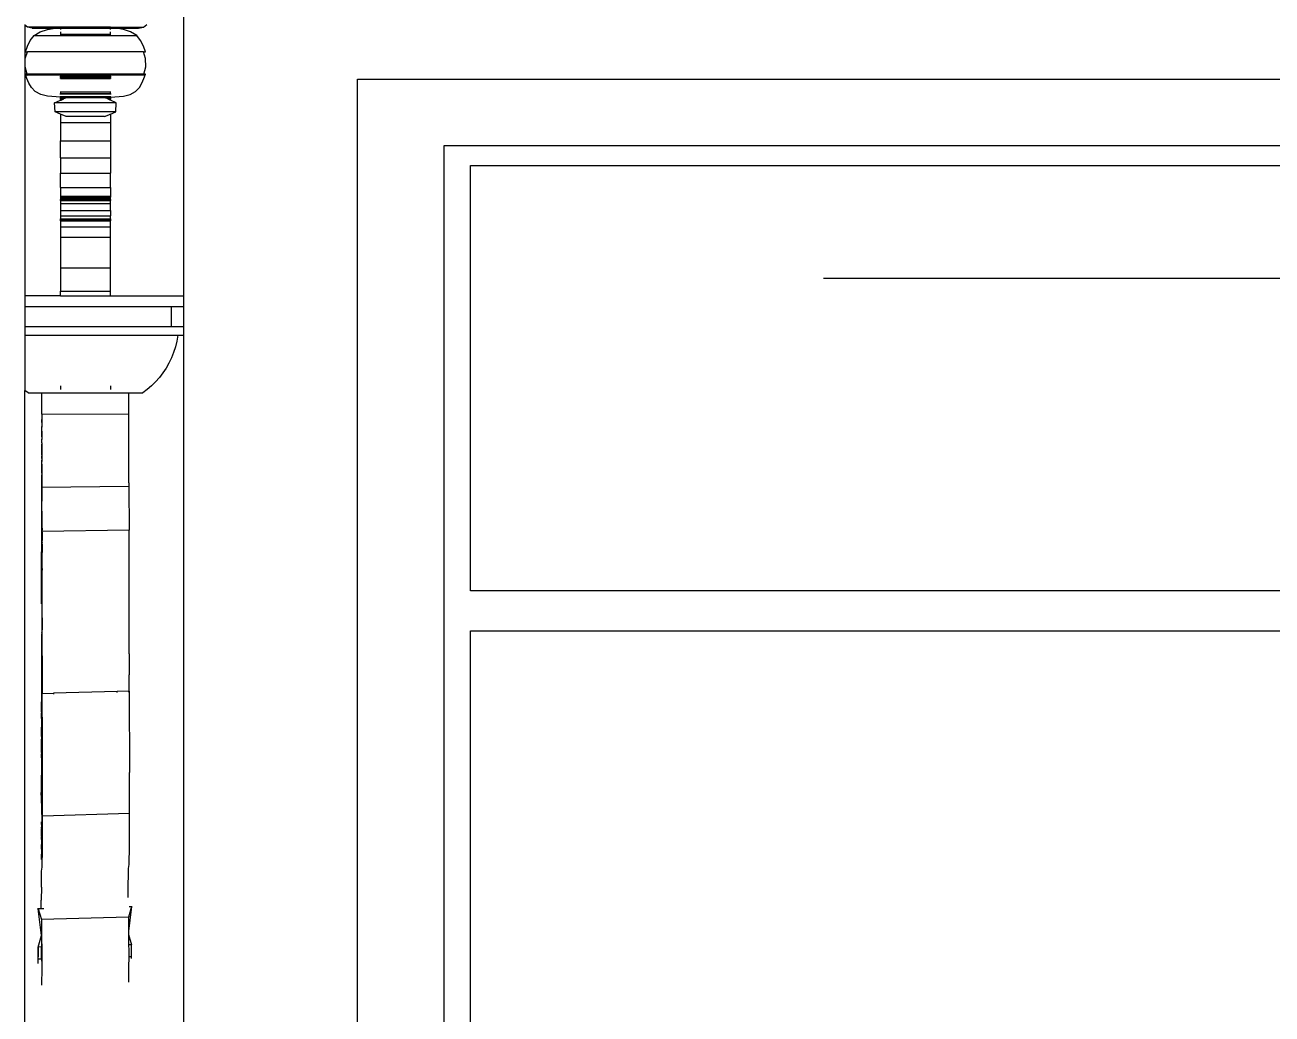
# Model space of a CAD drawing. Extents: x -24961 to 905641, y -154323 to 635957.
# Drawn here: x 402954 to 404829, y -142015 to -140526 of the extents above; entities that cross this region are included whole.
import ezdxf

# ---------------------------------------------------------------- set-up
doc = ezdxf.new("R2010")
doc.units = 0
doc.header["$LTSCALE"] = 1000
doc.header["$MEASUREMENT"] = 0
doc.layers.add('DIM_ELEV', color=3, linetype='Continuous')
doc.layers.add('窗', color=154, linetype='Continuous')

msp = doc.modelspace()

# ---------------------------------------------------------------- linework, layer by layer
for p, q in [((403192.6, -140934.1), (403192.6, -140392.3)), ((402953.6, -140525.9), (402953.6, -140526.8)), ((402957.5, -140529.7), (402953.6, -140526.8)), ((402953.6, -140526.8), (402953.6, -140934.1)), ((402964.7, -140531.2), (402957.5, -140529.7)), ((403007.1, -140529.7), (402957.5, -140529.7)), ((403007.1, -140529.7), (403007.1, -140530.8)), ((403082.1, -140529.7), (403007.1, -140529.7)), ((403082.1, -140530.8), (403082.1, -140529.7)), ((403082.1, -140529.7), (403131.7, -140529.7)), ((403124.5, -140531.2), (403131.7, -140529.7)), ((403131.7, -140529.7), (403136.8, -140525.9)), ((402961.6, -140549.9), (402967.3, -140542.2)), ((402964.7, -140531.2), (402999, -140531.2)), ((402967.3, -140542.2), (402976.7, -140536.9)), ((402967.3, -140542.2), (403007.1, -140542.2)), ((402976.7, -140536.9), (402987.4, -140533.2)), ((402987.4, -140533.2), (402999, -140531.2)), ((402999, -140531.2), (403007.1, -140531.2)), ((403007.1, -140530.8), (403082.1, -140530.8)), ((403007.1, -140530.8), (403007.1, -140531.2)), ((403007.1, -140531.2), (403007.1, -140533.2)), ((403007.1, -140531.2), (403082.1, -140531.2)), ((403007.1, -140536.9), (403007.1, -140540.1)), ((403007.1, -140540.1), (403082.1, -140540.1)), ((403007.1, -140540.1), (403007.1, -140542.2)), ((403007.1, -140542.2), (403082.1, -140542.2)), ((403082.1, -140531.2), (403082.1, -140530.8)), ((403082.1, -140533.2), (403082.1, -140531.2)), ((403082.1, -140531.2), (403090.2, -140531.2)), ((403082.1, -140540.1), (403082.1, -140536.9)), ((403082.1, -140542.2), (403082.1, -140540.1)), ((403082.1, -140542.2), (403121.9, -140542.2)), ((403101.8, -140533.2), (403090.2, -140531.2)), ((403090.2, -140531.2), (403124.5, -140531.2)), ((403112.5, -140536.9), (403101.8, -140533.2)), ((403121.9, -140542.2), (403112.5, -140536.9)), ((403127.6, -140549.9), (403121.9, -140542.2)), ((402954.1, -140577), (402957.3, -140566.7)), ((402954.4, -140566.7), (402957.3, -140558.1)), ((402954.4, -140566.7), (402957.3, -140566.7)), ((402957.3, -140558.1), (402961.6, -140549.9)), ((403131.9, -140566.7), (402957.3, -140566.7)), ((403131.9, -140558.1), (403127.6, -140549.9)), ((403134.8, -140566.7), (403131.9, -140558.1)), ((403135.1, -140577), (403131.9, -140566.7)), ((403131.9, -140566.7), (403134.8, -140566.7)), ((402953.9, -140589.5), (402954.1, -140577)), ((403135.3, -140589.5), (403135.1, -140577)), ((402957, -140600.3), (402953.9, -140589.5)), ((402957, -140600.3), (402954.4, -140600.3)), ((402954.4, -140600.3), (402957.4, -140601.8)), ((402956.7, -140607.2), (402954.4, -140600.3)), ((402957.4, -140601.8), (402957, -140600.3)), ((403132.3, -140600.3), (402957, -140600.3)), ((403007.1, -140601.8), (402957.4, -140601.8)), ((403007.1, -140601.8), (403007.1, -140602.6)), ((403082.1, -140601.8), (403007.1, -140601.8)), ((403007.1, -140602.6), (403082.1, -140602.6)), ((403007.1, -140602.6), (403082.1, -140602.6)), ((403007.1, -140602.6), (403007.1, -140603.3)), ((403007.1, -140602.6), (403007.1, -140602.6)), ((403007.1, -140603.3), (403082.1, -140603.3)), ((403007.1, -140603.3), (403007.1, -140603.4)), ((403007.1, -140603.4), (403082.1, -140603.4)), ((403007.1, -140604.2), (403007.1, -140603.4)), ((403007.1, -140604.2), (403082.1, -140604.2)), ((403007.1, -140604.2), (403007.1, -140605.1)), ((403082.1, -140602.6), (403082.1, -140601.8)), ((403131.8, -140601.8), (403082.1, -140601.8)), ((403082.1, -140603.3), (403082.1, -140602.6)), ((403082.1, -140602.6), (403082.1, -140602.6)), ((403082.1, -140603.4), (403082.1, -140603.3)), ((403082.1, -140603.4), (403082.1, -140604.2)), ((403082.1, -140605.1), (403082.1, -140604.2)), ((403134.8, -140600.3), (403131.8, -140601.8)), ((403131.8, -140601.8), (403132.3, -140600.3)), ((403132.3, -140600.3), (403135.3, -140589.5)), ((403134.8, -140600.3), (403132.3, -140600.3)), ((403132.5, -140607.2), (403134.8, -140600.3)), ((402959.6, -140613.9), (402956.7, -140607.2)), ((402963.3, -140620.5), (402959.6, -140613.9)), ((402969.2, -140626.7), (402963.3, -140620.5)), ((403007.1, -140605.1), (403082.1, -140605.1)), ((403007.1, -140605.1), (403007.1, -140605.4)), ((403007.1, -140605.4), (403082.1, -140605.4)), ((403007.1, -140606), (403007.1, -140605.4)), ((403007.1, -140606), (403082.1, -140606)), ((403007.1, -140606.3), (403007.1, -140606)), ((403007.1, -140606.3), (403082.1, -140606.3)), ((403007.1, -140607), (403007.1, -140606.3)), ((403007.1, -140607), (403082.1, -140607)), ((403007.1, -140607.1), (403007.1, -140607)), ((403007.1, -140607.1), (403082.1, -140607.1)), ((403007.1, -140607.1), (403007.1, -140607.2)), ((403082.1, -140605.4), (403082.1, -140605.1)), ((403082.1, -140605.4), (403082.1, -140606)), ((403082.1, -140606), (403082.1, -140606.3)), ((403082.1, -140606.3), (403082.1, -140607)), ((403082.1, -140607), (403082.1, -140607.1)), ((403082.1, -140607.2), (403082.1, -140607.1)), ((403120, -140626.7), (403125.9, -140620.5)), ((403125.9, -140620.5), (403129.6, -140613.9)), ((403129.6, -140613.9), (403132.5, -140607.2)), ((402977.4, -140631.1), (402969.2, -140626.7)), ((402987.3, -140633.3), (402977.4, -140631.1)), ((403007.1, -140635.1), (402987.3, -140633.3)), ((402998.3, -140643.8), (403007.1, -140639.4)), ((403007.1, -140626.7), (403007.1, -140626.9)), ((403007.1, -140626.9), (403082.1, -140626.9)), ((403007.1, -140626.9), (403007.1, -140629.3)), ((403007.1, -140629.3), (403082.1, -140629.3)), ((403007.1, -140629.3), (403007.1, -140629.7)), ((403007.1, -140629.7), (403082.1, -140629.7)), ((403007.1, -140629.9), (403007.1, -140629.7)), ((403007.1, -140629.9), (403082.1, -140629.9)), ((403007.1, -140631.1), (403007.1, -140629.9)), ((403007.1, -140633.3), (403007.1, -140634)), ((403007.1, -140634), (403082.1, -140634)), ((403007.1, -140634), (403007.1, -140634.5)), ((403007.1, -140634.5), (403082.1, -140634.5)), ((403007.1, -140634.5), (403007.1, -140634.6)), ((403007.1, -140634.6), (403082.1, -140634.6)), ((403007.1, -140634.8), (403007.1, -140634.6)), ((403007.1, -140634.8), (403082.1, -140634.8)), ((403007.1, -140635.1), (403007.1, -140634.8)), ((403007.1, -140635.5), (403007.1, -140635.1)), ((403010.9, -140635.5), (403007.1, -140635.1)), ((403007.1, -140635.5), (403010.9, -140635.5)), ((403007.1, -140635.5), (403007.1, -140635.6)), ((403007.1, -140635.6), (403011.7, -140635.6)), ((403007.1, -140635.7), (403007.1, -140635.6)), ((403007.1, -140635.9), (403007.1, -140635.7)), ((403007.1, -140635.7), (403013.2, -140635.7)), ((403007.1, -140635.9), (403014, -140635.9)), ((403007.1, -140636.1), (403007.1, -140635.9)), ((403007.1, -140636.1), (403013.7, -140636.1)), ((403007.1, -140636.7), (403007.1, -140636.1)), ((403007.1, -140636.7), (403012.4, -140636.7)), ((403007.1, -140637.4), (403007.1, -140636.7)), ((403007.1, -140637.4), (403011, -140637.4)), ((403007.1, -140637.4), (403007.1, -140637.9)), ((403007.1, -140637.9), (403010, -140637.9)), ((403007.1, -140637.9), (403007.1, -140638.1)), ((403007.1, -140638.1), (403007.1, -140638.4)), ((403007.1, -140638.1), (403009.6, -140638.1)), ((403007.1, -140638.4), (403009, -140638.4)), ((403007.1, -140639), (403007.1, -140638.4)), ((403007.1, -140639.1), (403007.1, -140639)), ((403007.1, -140639), (403007.8, -140639)), ((403007.1, -140639), (403007.1, -140639)), ((403007.1, -140639), (403007.9, -140639)), ((403007.1, -140639.1), (403007.6, -140639.1)), ((403007.1, -140639.1), (403007.1, -140639.4)), ((403007.1, -140639.4), (403007.6, -140639.1)), ((403007.1, -140639.4), (403007.1, -140639.5)), ((403007.1, -140640.1), (403007.1, -140639.5)), ((403007.1, -140639.5), (403008.2, -140639.5)), ((403007.6, -140639.1), (403007.8, -140639)), ((403007.6, -140639.1), (403008.9, -140639.1)), ((403007.8, -140639), (403009.1, -140639)), ((403007.8, -140639), (403007.9, -140639)), ((403007.9, -140639), (403009, -140638.4)), ((403007.9, -140639), (403009.1, -140639)), ((403009, -140638.4), (403009.6, -140638.1)), ((403009, -140638.4), (403010.2, -140638.4)), ((403009.6, -140638.1), (403010, -140637.9)), ((403009.6, -140638.1), (403010.8, -140638.1)), ((403010, -140637.9), (403011, -140637.4)), ((403010, -140637.9), (403011.2, -140637.9)), ((403010.9, -140635.5), (403078.3, -140635.5)), ((403011.7, -140635.6), (403010.9, -140635.5)), ((403011, -140637.4), (403012.4, -140636.7)), ((403011, -140637.4), (403012.2, -140637.4)), ((403011.7, -140635.6), (403077.6, -140635.6)), ((403013.2, -140635.7), (403011.7, -140635.6)), ((403012.4, -140636.7), (403013.7, -140636.1)), ((403012.4, -140636.7), (403013.5, -140636.7)), ((403013.2, -140635.7), (403076.1, -140635.7)), ((403014.2, -140635.8), (403013.2, -140635.7)), ((403013.7, -140636.1), (403014, -140635.9)), ((403013.7, -140636.1), (403014.7, -140636.1)), ((403014, -140635.9), (403014.2, -140635.8)), ((403014, -140635.9), (403015.1, -140635.9)), ((403075, -140635.8), (403014.2, -140635.8)), ((403075, -140635.8), (403076.1, -140635.7)), ((403075.2, -140635.9), (403075, -140635.8)), ((403075.2, -140635.9), (403082.1, -140635.9)), ((403075.6, -140636.1), (403075.2, -140635.9)), ((403075.6, -140636.1), (403082.1, -140636.1)), ((403076.8, -140636.7), (403075.6, -140636.1)), ((403076.1, -140635.7), (403077.6, -140635.6)), ((403076.1, -140635.7), (403082.1, -140635.7)), ((403076.8, -140636.7), (403082.1, -140636.7)), ((403078.2, -140637.4), (403076.8, -140636.7)), ((403077.6, -140635.6), (403078.3, -140635.5)), ((403077.6, -140635.6), (403082.1, -140635.6)), ((403078.2, -140637.4), (403082.1, -140637.4)), ((403079.2, -140637.9), (403078.2, -140637.4)), ((403078.3, -140635.5), (403082.1, -140635.1)), ((403078.3, -140635.5), (403082.1, -140635.5)), ((403079.2, -140637.9), (403082.1, -140637.9)), ((403079.6, -140638.1), (403079.2, -140637.9)), ((403079.6, -140638.1), (403082.1, -140638.1)), ((403080.3, -140638.4), (403079.6, -140638.1)), ((403080.3, -140638.4), (403082.1, -140638.4)), ((403081.3, -140639), (403080.3, -140638.4)), ((403081.3, -140639), (403082.1, -140639)), ((403081.4, -140639), (403081.3, -140639)), ((403081.4, -140639), (403082.1, -140639)), ((403081.6, -140639.1), (403081.4, -140639)), ((403081.6, -140639.1), (403082.1, -140639.1)), ((403082.1, -140639.4), (403081.6, -140639.1)), ((403082.1, -140626.9), (403082.1, -140626.7)), ((403082.1, -140629.3), (403082.1, -140626.9)), ((403082.1, -140629.7), (403082.1, -140629.3)), ((403082.1, -140629.7), (403082.1, -140629.9)), ((403082.1, -140629.9), (403082.1, -140631.1)), ((403082.1, -140634), (403082.1, -140633.3)), ((403082.1, -140635.1), (403101.9, -140633.3)), ((403082.1, -140634.5), (403082.1, -140634)), ((403082.1, -140634.6), (403082.1, -140634.5)), ((403082.1, -140634.6), (403082.1, -140634.8)), ((403082.1, -140634.8), (403082.1, -140635.1)), ((403082.1, -140635.1), (403082.1, -140635.5)), ((403082.1, -140635.6), (403082.1, -140635.5)), ((403082.1, -140635.6), (403082.1, -140635.7)), ((403082.1, -140635.7), (403082.1, -140635.9)), ((403082.1, -140635.9), (403082.1, -140636.1)), ((403082.1, -140636.1), (403082.1, -140636.7)), ((403082.1, -140636.7), (403082.1, -140637.4)), ((403082.1, -140637.9), (403082.1, -140637.4)), ((403082.1, -140638.1), (403082.1, -140637.9)), ((403082.1, -140638.4), (403082.1, -140638.1)), ((403082.1, -140638.4), (403082.1, -140639)), ((403082.1, -140639), (403082.1, -140639.1)), ((403082.1, -140639), (403082.1, -140639)), ((403082.1, -140639.4), (403082.1, -140639.1)), ((403090.9, -140643.8), (403082.1, -140639.4)), ((403101.9, -140633.3), (403111.8, -140631.1)), ((403111.8, -140631.1), (403120, -140626.7)), ((402999.1, -140657.2), (402998.3, -140643.8)), ((403090.9, -140643.8), (402998.3, -140643.8)), ((403007.1, -140660.6), (402999.1, -140657.2)), ((403090.2, -140657.2), (402999.1, -140657.2)), ((403007.1, -140660), (403007.1, -140660.6)), ((403015.8, -140664.2), (403007.1, -140660.6)), ((403007.1, -140660.6), (403007.1, -140673.1)), ((403073.4, -140664.2), (403082.1, -140660.6)), ((403082.1, -140660.6), (403090.2, -140657.2)), ((403082.1, -140660.6), (403082.1, -140660)), ((403082.1, -140660.6), (403082.1, -140673.1)), ((403090.2, -140657.2), (403090.9, -140643.8)), ((403007.1, -140673.1), (403082.1, -140673.1)), ((403007.1, -140673.1), (403007.1, -140700.5)), ((403073.4, -140664.2), (403015.8, -140664.2)), ((403082.1, -140673.1), (403082.1, -140700.5)), ((403007.1, -140700.5), (403082.1, -140700.5)), ((403007.1, -140726.2), (403007.1, -140700.5)), ((403082.1, -140700.5), (403082.1, -140726.2)), ((403007.1, -140726.2), (403082.1, -140726.2)), ((403007.1, -140726.2), (403007.1, -140749.5)), ((403082.1, -140726.2), (403082.1, -140749.5)), ((403007.1, -140749.5), (403082.1, -140749.5)), ((403007.1, -140770.8), (403007.1, -140749.5)), ((403082.1, -140770.8), (403082.1, -140749.5)), ((403007.1, -140770.8), (403082.1, -140770.8)), ((403007.1, -140770.8), (403007.1, -140784.2)), ((403082.1, -140770.8), (403082.1, -140784.2)), ((403007.1, -140784.2), (403082.1, -140784.2)), ((403007.1, -140784.2), (403007.1, -140785.3)), ((403007.1, -140785.3), (403007.1, -140785.7)), ((403007.1, -140785.3), (403082.1, -140785.3)), ((403007.1, -140785.7), (403007.1, -140787.7)), ((403082.1, -140785.7), (403007.1, -140785.7)), ((403007.1, -140787.7), (403082.1, -140787.7)), ((403007.1, -140787.7), (403007.1, -140789.1)), ((403007.1, -140789.1), (403082.1, -140789.1)), ((403007.1, -140790.1), (403007.1, -140789.1)), ((403007.1, -140790.5), (403007.1, -140790.1)), ((403007.1, -140790.1), (403082.1, -140790.1)), ((403007.1, -140790.5), (403082.1, -140790.5)), ((403007.1, -140790.5), (403007.1, -140795.2)), ((403082.1, -140784.2), (403082.1, -140785.3)), ((403082.1, -140785.7), (403082.1, -140785.3)), ((403082.1, -140787.7), (403082.1, -140785.7)), ((403082.1, -140789.1), (403082.1, -140787.7)), ((403082.1, -140789.1), (403082.1, -140790.1)), ((403082.1, -140790.1), (403082.1, -140790.5)), ((403082.1, -140795.2), (403082.1, -140790.5)), ((403007.1, -140795.2), (403082.1, -140795.2)), ((403007.1, -140795.2), (403007.1, -140805.8)), ((403007.1, -140805.8), (403082.1, -140805.8)), ((403007.1, -140805.8), (403007.1, -140813.7)), ((403082.1, -140805.8), (403082.1, -140795.2)), ((403082.1, -140805.8), (403082.1, -140813.7)), ((403007.1, -140813.7), (403082.1, -140813.7)), ((403007.1, -140813.7), (403007.1, -140818.3)), ((403007.1, -140819.4), (403007.1, -140818.3)), ((403007.1, -140818.3), (403082.1, -140818.3)), ((403007.1, -140819.4), (403082.1, -140819.4)), ((403007.1, -140820.6), (403007.1, -140819.4)), ((403007.1, -140820.6), (403082.1, -140820.6)), ((403007.1, -140820.8), (403007.1, -140820.6)), ((403007.1, -140820.9), (403007.1, -140820.8)), ((403007.1, -140820.8), (403082.1, -140820.8)), ((403007.1, -140820.8), (403082.1, -140820.8)), ((403007.1, -140820.8), (403007.1, -140820.8)), ((403007.1, -140820.9), (403082.1, -140820.9)), ((403007.1, -140820.9), (403007.1, -140830.1)), ((403007.1, -140830.1), (403082.1, -140830.1)), ((403007.1, -140830.1), (403007.1, -140845.9)), ((403082.1, -140818.3), (403082.1, -140813.7)), ((403082.1, -140818.3), (403082.1, -140819.4)), ((403082.1, -140819.4), (403082.1, -140820.6)), ((403082.1, -140820.6), (403082.1, -140820.8)), ((403082.1, -140820.8), (403082.1, -140820.9)), ((403082.1, -140820.8), (403082.1, -140820.8)), ((403082.1, -140830.1), (403082.1, -140820.9)), ((403082.1, -140845.9), (403082.1, -140830.1)), ((403007.1, -140845.9), (403082.1, -140845.9)), ((403007.1, -140845.9), (403007.1, -140891.7)), ((403082.1, -140891.7), (403082.1, -140845.9)), ((403007.1, -140891.7), (403082.1, -140891.7)), ((403007.1, -140891.7), (403007.1, -140927)), ((403082.1, -140927), (403082.1, -140891.7)), ((403007.1, -140934.1), (402953.6, -140934.1)), ((402953.6, -140934.1), (402953.6, -140950.1)), ((403007.1, -140927), (403082.1, -140927)), ((403007.1, -140934.1), (403007.1, -140927)), ((403007.1, -140934.1), (403082.1, -140934.1)), ((403082.1, -140934.1), (403082.1, -140927)), ((403082.1, -140934.1), (403192.6, -140934.1)), ((403192.6, -140950.1), (403192.6, -140934.1)), ((402953.6, -140950.1), (403173.8, -140950.1)), ((402953.6, -140950.1), (402953.6, -140980.5)), ((403173.8, -140980.5), (403173.8, -140950.1)), ((403173.8, -140950.1), (403192.6, -140950.1)), ((403192.6, -140980.5), (403192.6, -140950.1)), ((403173.8, -140980.5), (402953.6, -140980.5)), ((402953.6, -140980.5), (402953.6, -140993.3)), ((402953.6, -140993.3), (403183.6, -140993.3)), ((402953.6, -140993.3), (402953.6, -141076.2)), ((403192.6, -140980.5), (403173.8, -140980.5)), ((403183.6, -140993.3), (403182, -141002)), ((403183.6, -140993.3), (403192.6, -140993.3)), ((403192.6, -140993.3), (403192.6, -140980.5)), ((403192.6, -148107.9), (403192.6, -140993.3)), ((403179.9, -141010.6), (403177.2, -141019)), ((403182, -141002), (403179.9, -141010.6)), ((403170.1, -141035.1), (403165.8, -141042.7)), ((403173.9, -141027.2), (403170.1, -141035.1)), ((403177.2, -141019), (403173.9, -141027.2)), ((403161.1, -141049.9), (403155.8, -141056.8)), ((403165.8, -141042.7), (403161.1, -141049.9)), ((403007.1, -141069.2), (403007.1, -141074.7)), ((403082.1, -141069.2), (403082.1, -141074.7)), ((403144.1, -141069.2), (403137.6, -141074.7)), ((403150.2, -141063.2), (403144.1, -141069.2)), ((403155.8, -141056.8), (403150.2, -141063.2)), ((402958.4, -141079.7), (402953.6, -141076.2)), ((402953.6, -148107.9), (402953.6, -141076.2)), ((402958.4, -141079.7), (402979.2, -141079.7)), ((402979.2, -141079.7), (403110.1, -141079.7)), ((402979.2, -141110.9), (402979.2, -141079.7)), ((403110.1, -141079.7), (403130.8, -141079.7)), ((403110.1, -141111.6), (403110.1, -141079.7)), ((403137.6, -141074.7), (403130.8, -141079.7)), ((402979.2, -141111.8), (402979.2, -141110.9)), ((402979.2, -141120.1), (402979.1, -141130.2)), ((402979.1, -141130.3), (402979.1, -141130.2)), ((402979.2, -141112), (403110.1, -141111.6)), ((402979.2, -141112), (402979.2, -141111.8)), ((402979.2, -141112), (402979.2, -141119.8)), ((402979.2, -141119.8), (402979.2, -141120.1)), ((402979.2, -141124.5), (402979.2, -141120.1)), ((402979.2, -141124.5), (402979.2, -141131.3)), ((403110.1, -141215.5), (403110.1, -141111.6)), ((402979.1, -141130.3), (402979.1, -141131.3)), ((402979.1, -141131.3), (402979.2, -141131.3)), ((402979.1, -141132.1), (402979.1, -141131.3)), ((402979.1, -141133.9), (402979.1, -141132.1)), ((402979.2, -141133.9), (402979.1, -141133.9)), ((402979.1, -141136.7), (402979.1, -141133.9)), ((402979.1, -141136.7), (402979.2, -141136.7)), ((402979.1, -141143.7), (402979.1, -141136.7)), ((402979.1, -141143.7), (402979.2, -141143.7)), ((402979.1, -141143.7), (402979.1, -141148.2)), ((402979.2, -141148.2), (402979.1, -141148.2)), ((402979.1, -141148.2), (402979.1, -141149.9)), ((402979.2, -141133.3), (402979.2, -141131.3)), ((402979.2, -141133.5), (402979.2, -141133.3)), ((402979.2, -141133.9), (402979.2, -141133.5)), ((402979.2, -141136.7), (402979.2, -141133.9)), ((402979.2, -141137.3), (402979.2, -141136.7)), ((402979.2, -141137.3), (402979.2, -141143.7)), ((402979.2, -141144.2), (402979.2, -141143.7)), ((402979.2, -141146.2), (402979.2, -141144.2)), ((402979.2, -141146.2), (402979.2, -141148.2)), ((402979.2, -141148.2), (402979.2, -141149.4)), ((402979.1, -141155.1), (402979.1, -141149.9)), ((402979.2, -141155.1), (402979.1, -141155.1)), ((402979.1, -141155.1), (402979.1, -141161.8)), ((402979.2, -141161.8), (402979.1, -141161.8)), ((402979.1, -141161.8), (402979.1, -141169.8)), ((402979.2, -141153.5), (402979.2, -141149.4)), ((402979.2, -141155.1), (402979.2, -141153.5)), ((402979.2, -141155.1), (402979.2, -141157.3)), ((402979.2, -141158.7), (402979.2, -141157.3)), ((402979.2, -141159.9), (402979.2, -141158.7)), ((402979.2, -141161.3), (402979.2, -141159.9)), ((402979.2, -141161.8), (402979.2, -141161.3)), ((402979.2, -141164.2), (402979.2, -141161.8)), ((402979.2, -141161.8), (402979.2, -141161.8)), ((402979.2, -141164.2), (402979.2, -141164.2)), ((402979.2, -141164.2), (402979.2, -141172.6)), ((402979.2, -141173.4), (402979.2, -141164.2)), ((402979.1, -141169.8), (402979.1, -141170)), ((402979.1, -141170), (402979.1, -141172.6)), ((402979.1, -141172.6), (402979.2, -141172.6)), ((402979.1, -141172.6), (402979.1, -141175)), ((402979.2, -141173.9), (402979.1, -141175)), ((402979.2, -141175), (402979.1, -141175)), ((402979.1, -141175.8), (402979.1, -141175)), ((402979.1, -141178.7), (402979.1, -141175.8)), ((402979.1, -141178.7), (402979.2, -141178.7)), ((402979.1, -141178.7), (402979.1, -141181.4)), ((402979.1, -141183.9), (402979.1, -141181.4)), ((402979.1, -141185.8), (402979.1, -141183.9)), ((402979.1, -141186.2), (402979.1, -141185.8)), ((402979.1, -141186.4), (402979.1, -141186.2)), ((402979.1, -141187), (402979.1, -141186.4)), ((402979.2, -141172.6), (402979.2, -141173.4)), ((402979.2, -141173.9), (402979.2, -141173.4)), ((402979.2, -141173.4), (402979.2, -141173.4)), ((402979.2, -141173.4), (402979.2, -141175)), ((402979.2, -141173.9), (402979.2, -141175)), ((402979.2, -141176.5), (402979.2, -141175)), ((402979.2, -141175), (402979.2, -141178.7)), ((402979.2, -141178.5), (402979.2, -141176.5)), ((402979.2, -141178.5), (402979.2, -141178.7)), ((402979.2, -141178.7), (402979.2, -141178.7)), ((402979.2, -141178.7), (402979.2, -141183.4)), ((402979.2, -141178.7), (402979.2, -141183.4)), ((402979.2, -141185.1), (402979.2, -141183.4)), ((402979.2, -141185.1), (402979.2, -141185.4)), ((402979.2, -141186.7), (402979.2, -141185.4)), ((402979.1, -141192), (402979.1, -141187)), ((402979.1, -141187), (402979.1, -141187.4)), ((402979.1, -141187.4), (402979.1, -141192)), ((402979.1, -141192), (402979.1, -141193.6)), ((402979.1, -141192), (402979.2, -141192)), ((402979.1, -141193.6), (402979.1, -141196.8)), ((402979.1, -141193.6), (402979.2, -141193.6)), ((402979.1, -141196.8), (402979.1, -141203.3)), ((402979.1, -141196.8), (402979.2, -141226.8)), ((402979.1, -141205.6), (402979.1, -141203.3)), ((402979.2, -141186.7), (402979.2, -141186.7)), ((402979.2, -141187.1), (402979.2, -141186.7)), ((402979.2, -141188.2), (402979.2, -141187.1)), ((402979.2, -141192), (402979.2, -141188.2)), ((402979.2, -141193.6), (402979.2, -141192)), ((402979.2, -141192), (402979.2, -141193.6)), ((402979.2, -141195.7), (402979.2, -141193.6)), ((402979.2, -141193.6), (402979.2, -141195.7)), ((402979.2, -141195.7), (402979.2, -141196)), ((402979.2, -141200.9), (402979.2, -141196)), ((402979.2, -141200.9), (402979.2, -141205.1)), ((402979.2, -141205.1), (402979.2, -141205.6)), ((402979.1, -141209), (402979.1, -141205.6)), ((402979.1, -141205.6), (402979.2, -141205.6)), ((402979.1, -141240.4), (402979.1, -141209)), ((402979.1, -141254.1), (402979.1, -141209)), ((402979.2, -141205.6), (402979.2, -141205.6)), ((402979.2, -141206.3), (402979.2, -141205.6)), ((402979.2, -141209.7), (402979.2, -141206.3)), ((402979.2, -141210.4), (402979.2, -141209.7)), ((402979.3, -141216.9), (402979.2, -141210.4)), ((402979.2, -141221.9), (402979.3, -141216.9)), ((402979.2, -141221.9), (403110.1, -141220.4)), ((402979.2, -141221.9), (402979.2, -141226.8)), ((403110.1, -141215.5), (403110.1, -141220.4)), ((403110.1, -141215.5), (403110.1, -141220.4)), ((403110.1, -141220.4), (403110.2, -141286.6)), ((402978.7, -141397.4), (402979.1, -141240.4)), ((402979, -141278.5), (402979.1, -141240.4)), ((402979.2, -141226.8), (402979.1, -141231.1)), ((402979.1, -141254.1), (402979.1, -141231.1)), ((402979.2, -141226.8), (402979.2, -141226.8)), ((402979.2, -141226.8), (402979.2, -141243)), ((402979.2, -141226.8), (402979.2, -141243)), ((402979.3, -141288.6), (402979.2, -141226.8)), ((402979.1, -141278.5), (402979.1, -141254.1)), ((402979.2, -141258.3), (402979.2, -141243)), ((402979.2, -141264), (402979.2, -141258.3)), ((402978.9, -141326.6), (402979, -141278.5)), ((402979.1, -141278.5), (402979, -141278.5)), ((402979.2, -141270.9), (402979.1, -141278.5)), ((402979.1, -141278.5), (402979.1, -141278.5)), ((402979.1, -141289.4), (402979.1, -141278.5)), ((402979.1, -141288.4), (402979.1, -141278.5)), ((402979.2, -141264.4), (402979.2, -141264)), ((402979.2, -141264.4), (402979.2, -141267.5)), ((402979.2, -141270.9), (402979.2, -141267.5)), ((402979.2, -141267.5), (402979.2, -141267.5)), ((402979.2, -141267.5), (402979.3, -141267.5)), ((402979.2, -141267.5), (402979.2, -141267.8)), ((402979.2, -141267.8), (402979.2, -141273.7)), ((402979.2, -141270.9), (402979.2, -141271.6)), ((402979.2, -141271.6), (402979.2, -141283.3)), ((402979.2, -141275.4), (402979.2, -141273.7)), ((402979.3, -141278.2), (402979.2, -141275.4)), ((402979.2, -141278.5), (402979.3, -141278.2)), ((402979.2, -141278.5), (402979.2, -141278.5)), ((402979.3, -141283.3), (402979.2, -141278.5)), ((402979, -141291.7), (402978.9, -141326.6)), ((402979, -141289.8), (402979.1, -141289.4)), ((402979, -141291.7), (402979, -141289.8)), ((402979, -141289.8), (402979.1, -141291.7)), ((402979.2, -141283.3), (402979.1, -141288.4)), ((402979.1, -141288.4), (402979.1, -141289.4)), ((402979.1, -141289.4), (402979.1, -141289.4)), ((402979.2, -141289.4), (402979.1, -141289.4)), ((402979.1, -141289.4), (402979.1, -141291.7)), ((402979.1, -141295), (402979.1, -141291.7)), ((402979.1, -141291.7), (402979.1, -141291.7)), ((402979.2, -141291.7), (402979.1, -141291.7)), ((402979.1, -141297), (402979.1, -141291.7)), ((402979.1, -141295), (402979.1, -141301.2)), ((402979.1, -141297), (402979.1, -141295)), ((402979.1, -141304.4), (402979.1, -141297)), ((402979.1, -141297.9), (402979.2, -141298.4)), ((402979.2, -141297.9), (402979.1, -141297.9)), ((402979.3, -141283.3), (402979.2, -141283.3)), ((402979.2, -141283.3), (402979.2, -141283.3)), ((402979.2, -141286.7), (402979.2, -141283.3)), ((402979.2, -141283.3), (402979.2, -141284.4)), ((402979.2, -141284.4), (402979.2, -141286.7)), ((402979.2, -141286.7), (402979.2, -141286.8)), ((402979.3, -141286.7), (402979.2, -141286.7)), ((402979.2, -141287), (402979.2, -141286.8)), ((402979.2, -141287), (402979.2, -141287.1)), ((402979.2, -141287.1), (402979.2, -141289)), ((402979.2, -141289.4), (402979.2, -141287.1)), ((402979.2, -141289.4), (402979.2, -141289)), ((402979.2, -141289.8), (402979.2, -141289.4)), ((402979.3, -141289.4), (402979.2, -141289.4)), ((402979.2, -141290.3), (402979.2, -141289.8)), ((402979.2, -141291.7), (402979.2, -141290.3)), ((402979.2, -141291.8), (402979.2, -141291.7)), ((402979.3, -141291.7), (402979.2, -141291.7)), ((402979.2, -141292), (402979.2, -141291.8)), ((402979.3, -141292), (402979.2, -141292)), ((402979.2, -141294.4), (402979.2, -141292)), ((402979.3, -141292), (402979.2, -141294.4)), ((402979.2, -141297.9), (402979.2, -141294.4)), ((402979.2, -141297.9), (402979.3, -141297)), ((402979.3, -141297.9), (402979.2, -141297.9)), ((402979.2, -141299.4), (402979.2, -141297.9)), ((402979.2, -141298.4), (402979.2, -141299.1)), ((402979.3, -141283.3), (402979.3, -141286.7)), ((403110.2, -141286.6), (402979.3, -141288.6)), ((402979.3, -141289.4), (402979.3, -141286.7)), ((402979.4, -141307.7), (402979.3, -141288.6)), ((402979.3, -141289.4), (402979.3, -141291.7)), ((402979.3, -141291.7), (402979.3, -141292)), ((402979.3, -141292), (402979.3, -141297)), ((402979.3, -141297), (402979.3, -141297.9)), ((402979.3, -141297.9), (402979.3, -141299.7)), ((403110.5, -141472.6), (403110.2, -141286.6)), ((402979.1, -141303.4), (402979.2, -141299.3)), ((402979.1, -141301.2), (402979.1, -141304.4)), ((402979.1, -141306.2), (402979.1, -141303.4)), ((402979.1, -141304.4), (402979.1, -141304.5)), ((402979.1, -141306.2), (402979.1, -141304.5)), ((402979.1, -141306.2), (402979.1, -141306.2)), ((402979.1, -141306.2), (402979.1, -141322.2)), ((402979.1, -141306.2), (402979.1, -141306.2)), ((402979.1, -141318.7), (402979.1, -141306.2)), ((402979.2, -141299.1), (402979.2, -141299.3)), ((402979.2, -141299.3), (402979.2, -141303.1)), ((402979.2, -141299.4), (402979.2, -141299.7)), ((402979.3, -141299.7), (402979.2, -141299.7)), ((402979.2, -141299.7), (402979.2, -141299.7)), ((402979.2, -141299.9), (402979.2, -141299.7)), ((402979.2, -141300.7), (402979.2, -141299.9)), ((402979.2, -141300.8), (402979.2, -141300.7)), ((402979.2, -141300.9), (402979.2, -141300.8)), ((402979.2, -141301.1), (402979.2, -141300.9)), ((402979.2, -141301.5), (402979.2, -141301.1)), ((402979.2, -141301.5), (402979.2, -141302.9)), ((402979.3, -141301.7), (402979.2, -141302.9)), ((402979.2, -141302.9), (402979.2, -141303.4)), ((402979.2, -141303.1), (402979.2, -141303.4)), ((402979.2, -141303.1), (402979.2, -141303.9)), ((402979.2, -141303.4), (402979.2, -141303.4)), ((402979.2, -141303.8), (402979.2, -141303.4)), ((402979.2, -141303.4), (402979.2, -141306.2)), ((402979.2, -141303.8), (402979.3, -141305.5)), ((402979.2, -141303.9), (402979.2, -141303.8)), ((402979.2, -141303.9), (402979.3, -141305.5)), ((402979.3, -141305.5), (402979.2, -141305.7)), ((402979.2, -141306), (402979.2, -141305.7)), ((402979.2, -141305.7), (402979.3, -141306.2)), ((402979.2, -141306.2), (402979.2, -141306)), ((402979.2, -141306.2), (402979.2, -141306.2)), ((402979.2, -141306.2), (402979.2, -141306.3)), ((402979.2, -141306.2), (402979.2, -141306.3)), ((402979.2, -141306.3), (402979.2, -141306.7)), ((402979.2, -141306.7), (402979.2, -141307.5)), ((402979.2, -141307.5), (402979.2, -141307.9)), ((402979.2, -141307.9), (402979.2, -141308.2)), ((402979.2, -141308.2), (402979.2, -141308.4)), ((402979.2, -141308.4), (402979.2, -141312)), ((402979.2, -141312), (402979.2, -141312.9)), ((402979.2, -141312.9), (402979.2, -141313)), ((402979.2, -141312.9), (402979.2, -141312.9)), ((402979.2, -141315.6), (402979.2, -141313)), ((402979.2, -141315.6), (402979.2, -141316.1)), ((402979.2, -141316.1), (402979.2, -141317.4)), ((402979.2, -141316.1), (402979.2, -141317.4)), ((402979.2, -141317.4), (402979.2, -141317.4)), ((402979.2, -141317.7), (402979.2, -141317.4)), ((402979.2, -141317.4), (402979.2, -141318)), ((402979.2, -141318.2), (402979.2, -141317.7)), ((402979.3, -141299.7), (402979.3, -141301.7)), ((402979.3, -141306.2), (402979.3, -141306.2)), ((402979.3, -141308.2), (402979.3, -141306.2)), ((402979.3, -141308.2), (402979.3, -141308.2)), ((402979.3, -141318), (402979.3, -141308.2)), ((402979.4, -141307.7), (402979.4, -141318)), ((402979.4, -141318), (402979.4, -141307.7)), ((402978.9, -141341.8), (402978.9, -141326.6)), ((402979.1, -141322.2), (402979, -141322.4)), ((402979, -141322.4), (402979, -141323.1)), ((402979, -141323.3), (402979, -141323.1)), ((402979, -141323.3), (402979.1, -141324.6)), ((402979.1, -141324.4), (402979, -141323.3)), ((402979, -141323.3), (402979, -141326.6)), ((402979.1, -141324.6), (402979, -141325.5)), ((402979, -141325.5), (402979.1, -141326.6)), ((402979.1, -141326.6), (402979, -141326.6)), ((402979, -141329.4), (402979, -141326.6)), ((402979.1, -141326.6), (402979, -141329)), ((402979, -141329), (402979, -141330.3)), ((402979, -141330.3), (402979, -141329.4)), ((402979, -141330.3), (402979, -141330.8)), ((402979.1, -141330.3), (402979, -141330.3)), ((402979, -141330.8), (402979, -141330.9)), ((402979, -141330.9), (402979, -141332.3)), ((402979, -141332.3), (402979, -141332.4)), ((402979, -141332.4), (402979, -141333.3)), ((402979.1, -141333.3), (402979, -141333.3)), ((402979, -141334.7), (402979, -141333.3)), ((402979, -141337.4), (402979, -141334.7)), ((402979.1, -141322.2), (402979.1, -141318.7)), ((402979.1, -141324.6), (402979.1, -141324.4)), ((402979.2, -141331.6), (402979.1, -141351.5)), ((402979.2, -141318), (402979.2, -141318)), ((402979.2, -141318), (402979.2, -141318.8)), ((402979.2, -141318.2), (402979.2, -141318.8)), ((402979.2, -141318.8), (402979.2, -141318.2)), ((402979.2, -141318.8), (402979.2, -141318.8)), ((402979.2, -141319.5), (402979.2, -141318.8)), ((402979.2, -141318.8), (402979.2, -141321)), ((402979.2, -141319.7), (402979.2, -141319.5)), ((402979.2, -141319.7), (402979.2, -141320.1)), ((402979.2, -141320.1), (402979.2, -141320.1)), ((402979.2, -141325.1), (402979.2, -141320.1)), ((402979.2, -141321), (402979.2, -141322.4)), ((402979.2, -141322.4), (402979.2, -141322.4)), ((402979.2, -141322.4), (402979.2, -141324.2)), ((402979.2, -141324.2), (402979.2, -141324.6)), ((402979.2, -141324.6), (402979.2, -141324.6)), ((402979.2, -141324.6), (402979.2, -141326.4)), ((402979.2, -141325.1), (402979.2, -141325.1)), ((402979.2, -141326.4), (402979.2, -141325.1)), ((402979.2, -141326.6), (402979.2, -141325.1)), ((402979.2, -141326.4), (402979.2, -141326.6)), ((402979.2, -141326.6), (402979.2, -141326.6)), ((402979.2, -141326.6), (402979.2, -141327.1)), ((402979.2, -141327.1), (402979.2, -141326.6)), ((402979.2, -141327.5), (402979.2, -141327.1)), ((402979.2, -141327.5), (402979.2, -141327.5)), ((402979.2, -141327.5), (402979.2, -141329)), ((402979.2, -141329), (402979.2, -141330.4)), ((402979.2, -141329), (402979.2, -141329)), ((402979.2, -141330.4), (402979.2, -141333.4)), ((402979.2, -141331.6), (402979.2, -141330.4)), ((402979.2, -141333.4), (402979.2, -141331.6)), ((402979.2, -141333.4), (402979.2, -141336.4)), ((402979.3, -141344.1), (402979.2, -141336.4)), ((402979.3, -141318), (402979.3, -141318)), ((402979.3, -141320.1), (402979.3, -141318)), ((402979.3, -141320.1), (402979.3, -141320.1)), ((402979.3, -141322.4), (402979.3, -141320.1)), ((402979.3, -141322.4), (402979.3, -141322.4)), ((402979.3, -141327.5), (402979.3, -141322.4)), ((402979.3, -141327.5), (402979.3, -141327.5)), ((402979.3, -141333.4), (402979.3, -141327.5)), ((402979.3, -141333.4), (402979.3, -141333.4)), ((402979.3, -141337.6), (402979.3, -141333.4)), ((402979.4, -141318), (402979.4, -141318)), ((402979.4, -141318), (402979.4, -141320.1)), ((402979.4, -141320.1), (402979.4, -141318)), ((402979.4, -141320.1), (402979.4, -141320.1)), ((402979.6, -141507.6), (402979.4, -141320.1)), ((402979.7, -141475.8), (402979.4, -141320.1)), ((402979.7, -141475.8), (402979.4, -141320.1)), ((402978.9, -141341.8), (402978.9, -141344.7)), ((402978.9, -141344.7), (402978.9, -141350.2)), ((402978.9, -141350.9), (402978.9, -141350.2)), ((402979, -141356.4), (402978.9, -141350.9)), ((402978.9, -141350.9), (402979, -141352)), ((402979, -141339), (402979, -141337.4)), ((402979, -141340), (402979, -141339)), ((402979, -141344.1), (402979, -141340)), ((402979, -141344.1), (402979, -141348)), ((402979, -141348), (402979, -141349.9)), ((402979, -141352), (402979, -141349.9)), ((402979, -141349.9), (402979, -141352)), ((402979, -141352), (402979, -141352)), ((402979, -141352), (402979, -141354.4)), ((402979, -141354.4), (402979, -141357.3)), ((402979.1, -141354.7), (402979.1, -141351.5)), ((402979.1, -141351.5), (402979.1, -141352.6)), ((402979.1, -141357.3), (402979.1, -141352.6)), ((402979.1, -141354.7), (402979.2, -141357.3)), ((402979.3, -141344.1), (402979.2, -141350.3)), ((402979.2, -141360.6), (402979.2, -141350.3)), ((402979.3, -141345), (402979.3, -141337.6)), ((402979.3, -141348.5), (402979.3, -141344.1)), ((402979.3, -141348.5), (402979.3, -141345)), ((402979.3, -141348.8), (402979.3, -141348.5)), ((402979.3, -141348.5), (402979.3, -141348.5)), ((402979.3, -141348.8), (402979.3, -141348.8)), ((402979.3, -141355.2), (402979.3, -141348.8)), ((402979.3, -141365.6), (402979.3, -141355.2)), ((402979, -141365.9), (402978.8, -141487.5)), ((402979, -141359.4), (402979, -141356.4)), ((402979, -141357.3), (402979, -141357.3)), ((402979, -141359.5), (402979, -141357.3)), ((402979, -141357.3), (402979, -141359.4)), ((402979, -141389.6), (402979.1, -141357.3)), ((402979, -141359.4), (402979, -141360.1)), ((402979, -141360.2), (402979, -141359.5)), ((402979, -141360.1), (402979, -141360.2)), ((402979, -141360.8), (402979, -141360.2)), ((402979, -141361.3), (402979, -141360.8)), ((402979, -141361.3), (402979, -141361.5)), ((402979, -141361.5), (402979, -141362.9)), ((402979, -141362.9), (402979, -141364.3)), ((402979, -141363.9), (402979, -141362.9)), ((402979, -141364.3), (402979, -141363.9)), ((402979, -141364.3), (402979, -141365.3)), ((402979, -141365.3), (402979, -141365.9)), ((402979.2, -141357.3), (402979.1, -141357.3)), ((402979.2, -141364.6), (402979.2, -141357.3)), ((402979.2, -141360.6), (402979.2, -141365.6)), ((402979.2, -141365.6), (402979.2, -141364.6)), ((402979.2, -141365.6), (402979.3, -141365.6)), ((402979.4, -141418.2), (402979.3, -141365.6)), ((402979, -141389.6), (402979, -141413.3)), ((402979, -141413.3), (402979.1, -141433.4)), ((402979.4, -141418.2), (402979.3, -141436.4)), ((402979.1, -141433.4), (402979.2, -141441.7)), ((402979.1, -141433.4), (402979.1, -141443)), ((402979.1, -141443), (402979.1, -141443.1)), ((402979.1, -141443.1), (402979.1, -141445.5)), ((402979.1, -141445.1), (402979.1, -141443.1)), ((402979.1, -141449.3), (402979.1, -141445.1)), ((402979.1, -141445.5), (402979.1, -141448.3)), ((402979.1, -141448.3), (402979.1, -141448.9)), ((402979.1, -141449.6), (402979.1, -141448.9)), ((402979.2, -141441.7), (402979.3, -141438.8)), ((402979.2, -141455), (402979.2, -141447.9)), ((402979.3, -141438.8), (402979.3, -141436.4)), ((402979, -141454.8), (402979.1, -141449.3)), ((402979.1, -141467.6), (402979, -141454.8)), ((402979.1, -141449.9), (402979.1, -141449.6)), ((402979.1, -141449.7), (402979.1, -141449.6)), ((402979.1, -141449.7), (402979.1, -141452)), ((402979.1, -141449.9), (402979.1, -141451.7)), ((402979.1, -141455.4), (402979.1, -141452)), ((402979.1, -141455.4), (402979.1, -141463.2)), ((402979.1, -141466.5), (402979.2, -141462.1)), ((402979.1, -141465), (402979.1, -141463.2)), ((402979.1, -141465), (402979.1, -141467.5)), ((402979.1, -141467.5), (402979.1, -141466.5)), ((402979.2, -141467.5), (402979.1, -141467.5)), ((402979.1, -141474.1), (402979.1, -141467.6)), ((402979.2, -141455), (402979.2, -141458.2)), ((402979.2, -141458.2), (402979.2, -141462.1)), ((402979.2, -141462.1), (402979.2, -141467.5)), ((402979.2, -141467.5), (402979.2, -141474.6)), ((402979.2, -141467.5), (402979.2, -141467.5)), ((402978.6, -141477.8), (402978.7, -141552)), ((402979.1, -141477.7), (402979.1, -141474.1)), ((402979.2, -141474.6), (402979.1, -141478)), ((402979.1, -141478), (402979.1, -141477.7)), ((402979.7, -141475.8), (402979.6, -141507.6)), ((403110.5, -141472.6), (403110.5, -141504.1)), ((402978.8, -141501.5), (402978.8, -141498.3)), ((402979.2, -141606.4), (402978.8, -141501.5)), ((403110.4, -141524.5), (403110.5, -141504.1)), ((402979.6, -141507.6), (402979.5, -141528)), ((402979.2, -141531.9), (402979.2, -141533.8)), ((402979.5, -141598.9), (402979.2, -141531.9)), ((402979.2, -141533.8), (402979.6, -141600.8)), ((402979.5, -141528), (402979.4, -141532.2)), ((402979.4, -141532.2), (402996.7, -141531.8)), ((402979.4, -141533.7), (402979.4, -141532.2)), ((402980, -141654.9), (402979.4, -141533.7)), ((403092.5, -141529.2), (402996.7, -141531.8)), ((402996.7, -141531.8), (402996.8, -141533.2)), ((403109.5, -141528.7), (403092.5, -141529.2)), ((403092.5, -141530.6), (403092.5, -141529.2)), ((403109.5, -141528.7), (403109.5, -141530.2)), ((403109.8, -141528.7), (403109.5, -141528.7)), ((403109.8, -141528.7), (403109.8, -141530.2)), ((403110, -141528.7), (403109.8, -141528.7)), ((403110, -141528.7), (403110.1, -141530.2)), ((403110, -141529.1), (403110, -141528.7)), ((403110.3, -141528.7), (403110, -141528.7)), ((403110, -141530.2), (403110, -141529.1)), ((403110.3, -141528.7), (403110.4, -141524.5)), ((403110.3, -141528.7), (403110.8, -141651.1)), ((402978.9, -141576.5), (402978.7, -141544.6)), ((402978.7, -141544.6), (402978.8, -141558.2)), ((402978.7, -141552), (402978.7, -141561.9)), ((402978.8, -141558.2), (402979, -141587.4)), ((402978.4, -141562.6), (402978.6, -141562)), ((402978.4, -141562.6), (402978.4, -141562.7)), ((402978.4, -141562.7), (402978.4, -141564.6)), ((402978.7, -141561.9), (402978.6, -141561.9)), ((402978.6, -141562), (402978.6, -141561.9)), ((402978.7, -141569.2), (402978.6, -141562)), ((402978.7, -141561.9), (402978.8, -141577.3)), ((402978.7, -141569.6), (402978.7, -141569.2)), ((402978.7, -141569.6), (402978.8, -141583.6)), ((402978.8, -141577.3), (402978.8, -141591.5)), ((402978.9, -141591.5), (402978.9, -141576.5)), ((402978.3, -141596.4), (402978.4, -141592.1)), ((402978.4, -141597.9), (402978.3, -141606.7)), ((402978.4, -141592.1), (402978.5, -141583)), ((402978.5, -141591.8), (402978.4, -141597.9)), ((402978.5, -141583), (402978.5, -141583.2)), ((402978.5, -141583.2), (402978.6, -141585.3)), ((402978.5, -141593.4), (402978.5, -141591.5)), ((402978.5, -141591.5), (402978.5, -141591.8)), ((402978.6, -141591.5), (402978.5, -141591.5)), ((402978.6, -141597.1), (402978.5, -141593.4)), ((402978.6, -141585.3), (402978.6, -141589.1)), ((402978.6, -141589.1), (402978.6, -141591.5)), ((402978.6, -141591.5), (402978.6, -141594)), ((402978.6, -141594), (402978.6, -141597.1)), ((402978.6, -141597.1), (402978.6, -141599.1)), ((402978.6, -141599.1), (402978.6, -141601.7)), ((402978.8, -141591.5), (402978.8, -141583.6)), ((402978.8, -141591.5), (402978.8, -141591.5)), ((402978.8, -141600.8), (402978.8, -141591.5)), ((402978.8, -141591.5), (402978.8, -141600.8)), ((402979, -141591.5), (402978.9, -141591.5)), ((402978.9, -141591.5), (402978.9, -141591.5)), ((402978.9, -141600.8), (402978.9, -141591.5)), ((402979, -141587.4), (402979, -141591.5)), ((402979, -141591.5), (402979, -141600.8)), ((402979.5, -141600.8), (402979.5, -141598.9)), ((402978.3, -141620.9), (402978.4, -141610.1)), ((402978.4, -141610.1), (402978.5, -141601.7)), ((402978.5, -141601.7), (402978.5, -141600.8)), ((402978.5, -141601.7), (402978.5, -141609.8)), ((402978.5, -141609.8), (402978.5, -141618.3)), ((402978.6, -141602.3), (402978.6, -141601.7)), ((402978.8, -141600.8), (402978.8, -141600.8)), ((402978.8, -141602.3), (402978.8, -141600.8)), ((402978.8, -141600.8), (402978.8, -141602.3)), ((402978.8, -141602.3), (402978.8, -141602.3)), ((402978.8, -141602.4), (402978.8, -141602.3)), ((402978.8, -141602.3), (402978.9, -141609.2)), ((402978.8, -141611.5), (402978.8, -141602.4)), ((402978.9, -141609.2), (402978.8, -141629)), ((402978.8, -141619.7), (402978.8, -141611.5)), ((402979, -141600.8), (402978.9, -141600.8)), ((402978.9, -141602.3), (402978.9, -141600.8)), ((402979, -141602.3), (402978.9, -141602.3)), ((402978.9, -141616.1), (402978.9, -141602.3)), ((402978.9, -141643.5), (402978.9, -141616.1)), ((402979, -141600.8), (402979, -141602.3)), ((402979, -141602.3), (402979, -141625.1)), ((402979.2, -141607.2), (402979.2, -141606.4)), ((402979.2, -141651.5), (402979.2, -141607.2)), ((402979.6, -141600.8), (402979.5, -141600.8)), ((402979.5, -141604.3), (402979.5, -141600.8)), ((402979.6, -141604.3), (402979.5, -141604.3)), ((402979.5, -141606.4), (402979.5, -141604.3)), ((402979.6, -141606.4), (402979.5, -141606.4)), ((402979.5, -141606.7), (402979.5, -141606.4)), ((402979.6, -141606.7), (402979.5, -141606.7)), ((402979.5, -141607.2), (402979.5, -141606.7)), ((402979.6, -141607.2), (402979.5, -141607.2)), ((402979.5, -141615.5), (402979.5, -141607.2)), ((402979.6, -141615.5), (402979.5, -141615.5)), ((402979.6, -141642.3), (402979.5, -141615.5)), ((402979.6, -141600.8), (402979.6, -141601.1)), ((402979.6, -141601.1), (402979.6, -141604.3)), ((402979.6, -141604.3), (402979.6, -141606.4)), ((402979.6, -141606.4), (402979.6, -141606.7)), ((402979.6, -141606.7), (402979.6, -141607.2)), ((402979.6, -141607.2), (402979.6, -141615.5)), ((402979.6, -141615.5), (402979.7, -141643.5)), ((402978.3, -141621.1), (402978.3, -141620.9)), ((402978.5, -141618.3), (402978.5, -141624.9)), ((402978.5, -141624.9), (402978.6, -141628.7)), ((402978.6, -141628.7), (402978.7, -141629)), ((402978.7, -141625.9), (402978.8, -141619.7)), ((402978.7, -141629), (402978.7, -141625.9)), ((402978.8, -141629), (402978.7, -141629)), ((402978.8, -141629), (402978.8, -141652.1)), ((402979, -141625.1), (402979, -141643.5)), ((402978.3, -141656), (402978.3, -141655.1)), ((402978.7, -141665.2), (402978.8, -141652.1)), ((402978.9, -141662.3), (402978.9, -141643.5)), ((402979, -141643.5), (402978.9, -141643.5)), ((402979, -141643.5), (402979, -141664.4)), ((402979.2, -141686.2), (402979.2, -141651.5)), ((402979.6, -141643.5), (402979.6, -141642.3)), ((402979.7, -141643.5), (402979.6, -141643.5)), ((402979.6, -141676.4), (402979.6, -141643.5)), ((402979.7, -141643.5), (402979.7, -141650.5)), ((402979.7, -141650.5), (402979.7, -141676.4)), ((402980.1, -141716.8), (402980, -141654.9)), ((403110.9, -141713), (403110.8, -141651.1)), ((402978.2, -141671.2), (402978.3, -141680.6)), ((402978.3, -141664.9), (402978.3, -141656)), ((402978.4, -141673.4), (402978.3, -141664.9)), ((402978.4, -141673.5), (402978.4, -141673.4)), ((402978.5, -141676.2), (402978.4, -141673.5)), ((402978.6, -141673.4), (402978.5, -141676.2)), ((402978.6, -141685.9), (402978.7, -141665.2)), ((402978.7, -141665.2), (402978.6, -141673.4)), ((402978.8, -141676.4), (402978.9, -141662.3)), ((402979, -141664.4), (402978.9, -141676.4)), ((402978.3, -141690.4), (402978.2, -141681.1)), ((402978.2, -141681.1), (402978.2, -141681.1)), ((402978.3, -141680.6), (402978.5, -141687.1)), ((402978.5, -141697), (402978.3, -141690.4)), ((402978.5, -141676.2), (402978.5, -141676.4)), ((402978.5, -141687.1), (402978.6, -141685.9)), ((402978.8, -141687.1), (402978.5, -141687.1)), ((402978.6, -141685.9), (402978.8, -141677.2)), ((402978.8, -141687.1), (402978.7, -141694.4)), ((402978.9, -141676.4), (402978.8, -141676.4)), ((402978.8, -141677.2), (402978.8, -141676.4)), ((402978.9, -141683), (402978.8, -141687.1)), ((402978.9, -141676.4), (402978.9, -141683)), ((402979.1, -141714.1), (402979.2, -141686.2)), ((402979.7, -141676.4), (402979.6, -141676.4)), ((402979.6, -141683), (402979.6, -141676.4)), ((402979.6, -141683), (402979.7, -141683)), ((402979.6, -141685.2), (402979.6, -141683)), ((402979.6, -141697), (402979.6, -141685.2)), ((402979.7, -141676.4), (402979.7, -141683)), ((402979.7, -141683), (402979.7, -141697)), ((402978.7, -141694.4), (402978.5, -141697)), ((402979.5, -141720.3), (402979.6, -141697)), ((402979.7, -141697), (402979.6, -141697)), ((402979.7, -141698), (402979.6, -141735.7)), ((402979.7, -141697), (402979.7, -141698)), ((402978.2, -141725.5), (402978.2, -141725.4)), ((402978.2, -141725.5), (402978.5, -141734.3)), ((402979.1, -141714.1), (402978.8, -141731)), ((402979.2, -141741.9), (402979.5, -141720.3)), ((402979.9, -141765.5), (402980.1, -141716.8)), ((403110.9, -141713), (402980.1, -141716.8)), ((403110.7, -141761.8), (403110.9, -141713)), ((402978.4, -141752.1), (402979.2, -141741.9)), ((402978.5, -141746.2), (402978.4, -141752.1)), ((402978.5, -141734.3), (402978.8, -141731.2)), ((402978.5, -141746.2), (402978.7, -141739)), ((402978.7, -141739), (402978.8, -141731.2)), ((402978.8, -141731.2), (402978.8, -141731)), ((402979.6, -141735.7), (402979.2, -141757.6)), ((402978.4, -141752.1), (402978.2, -141766.6)), ((402978.5, -141765.4), (402978.2, -141782.2)), ((402978.2, -141766.6), (402978.2, -141766.6)), ((402979.2, -141757.6), (402978.5, -141765.4)), ((402979.4, -141793.3), (402979.9, -141765.5)), ((403110.2, -141789.6), (403110.7, -141761.8)), ((402978.4, -141808.6), (402978.6, -141799.4)), ((402978.6, -141799.4), (402979.4, -141793.3)), ((403109.1, -141820.4), (403109.3, -141805)), ((403109.3, -141805), (403109.5, -141795.7)), ((403109.5, -141795.7), (403110.2, -141789.6)), ((402978.3, -141823.7), (402978.2, -141843)), ((402978.3, -141823.7), (402978.4, -141808.6)), ((403109.1, -141839.4), (403109.1, -141820.4)), ((402978.2, -141855.8), (402978.2, -141843)), ((402973.4, -141856.4), (402973.4, -141855.3)), ((402978.2, -141856.2), (402973.4, -141856.4)), ((402973.4, -141856.4), (402978.5, -141872.3)), ((402978.3, -141896.5), (402973.4, -141856.4)), ((402978.2, -141855.8), (402978.2, -141856.2)), ((402981.8, -141856.1), (402978.2, -141856.2)), ((403113.8, -141852.7), (403109.4, -141868.9)), ((403113.8, -141852.7), (403109.6, -141889.8)), ((403110.5, -141852.7), (403113.8, -141852.7)), ((403113.8, -141852.3), (403113.8, -141852.7)), ((402978.5, -141872.3), (402978.3, -141896.5)), ((403109.4, -141868.9), (402978.5, -141872.3)), ((402978.5, -141872.3), (402978.7, -141895.4)), ((403109.4, -141868.9), (403109.6, -141889.8)), ((402973.6, -141913.7), (402978.3, -141896.5)), ((402978.3, -141896.5), (402978.4, -141913.5)), ((402978.7, -141895.4), (402978.8, -141921.8)), ((403109.6, -141889.8), (403109.6, -141892.1)), ((403109.6, -141892.1), (403109.6, -141894.7)), ((403109.6, -141894.7), (403114, -141910.2)), ((403109.6, -141894.7), (403109.6, -141910.3)), ((402978.4, -141913.5), (402973.6, -141913.7)), ((402973.6, -141913.7), (402973.6, -141924.2)), ((402973.6, -141923.9), (402973.6, -141913.7)), ((402978.4, -141930.2), (402978.4, -141913.5)), ((403114, -141910.2), (403109.6, -141910.3)), ((403109.6, -141910.3), (403109.7, -141918.6)), ((403114, -141910.3), (403114, -141910.2)), ((403114, -141928), (403114, -141910.3)), ((402973.6, -141924.2), (402973.5, -141928.4)), ((402973.5, -141938.4), (402973.6, -141931.3)), ((402973.6, -141923.9), (402973.6, -141924.2)), ((402973.6, -141924.2), (402973.6, -141923.9)), ((402973.6, -141924.2), (402973.6, -141924.2)), ((402973.6, -141931.3), (402973.6, -141924.2)), ((402973.6, -141931.3), (402978.4, -141931.2)), ((402978.4, -141931), (402978.4, -141930.2)), ((402978.4, -141931.2), (402978.4, -141931)), ((402978.4, -141931.2), (402978.4, -141935)), ((402978.8, -141921.8), (402978.8, -141947.5)), ((403109.7, -141928.1), (403109.6, -141944.4)), ((403109.7, -141918.6), (403109.7, -141928.1)), ((403109.7, -141928.1), (403114, -141928)), ((403114, -141930.9), (403114, -141928)), ((403114, -141928), (403114, -141928)), ((402978.8, -141947.5), (402978.5, -141968.5)), ((403109.6, -141944.4), (403109.4, -141965.6)), ((402978.5, -141968.5), (402978.5, -141970.8)), ((403109.4, -141965.6), (403109.4, -141966.5))]:
    msp.add_line(p, q)
at = {"layer": 'DIM_ELEV'}
msp.add_line((405447.5, -140907.9), (404154.5, -140907.9), dxfattribs=at)
at = {"layer": '窗'}
for p, q in [((403453.6, -143607.9), (403453.6, -140607.9)), ((403453.6, -140607.9), (406703.6, -140607.9)), ((403584.3, -140707.9), (406573, -140707.9)), ((403584.3, -143507.9), (403584.3, -140707.9)), ((403623.5, -140737.9), (405039.4, -140737.9)), ((403623.5, -141377.9), (403623.5, -140737.9)), ((405039.4, -141377.9), (403623.5, -141377.9)), ((403623.5, -141437.9), (405039.4, -141437.9)), ((403623.5, -143477.9), (403623.5, -141437.9))]:
    msp.add_line(p, q, dxfattribs=at)

doc.saveas('drawing.dxf')
